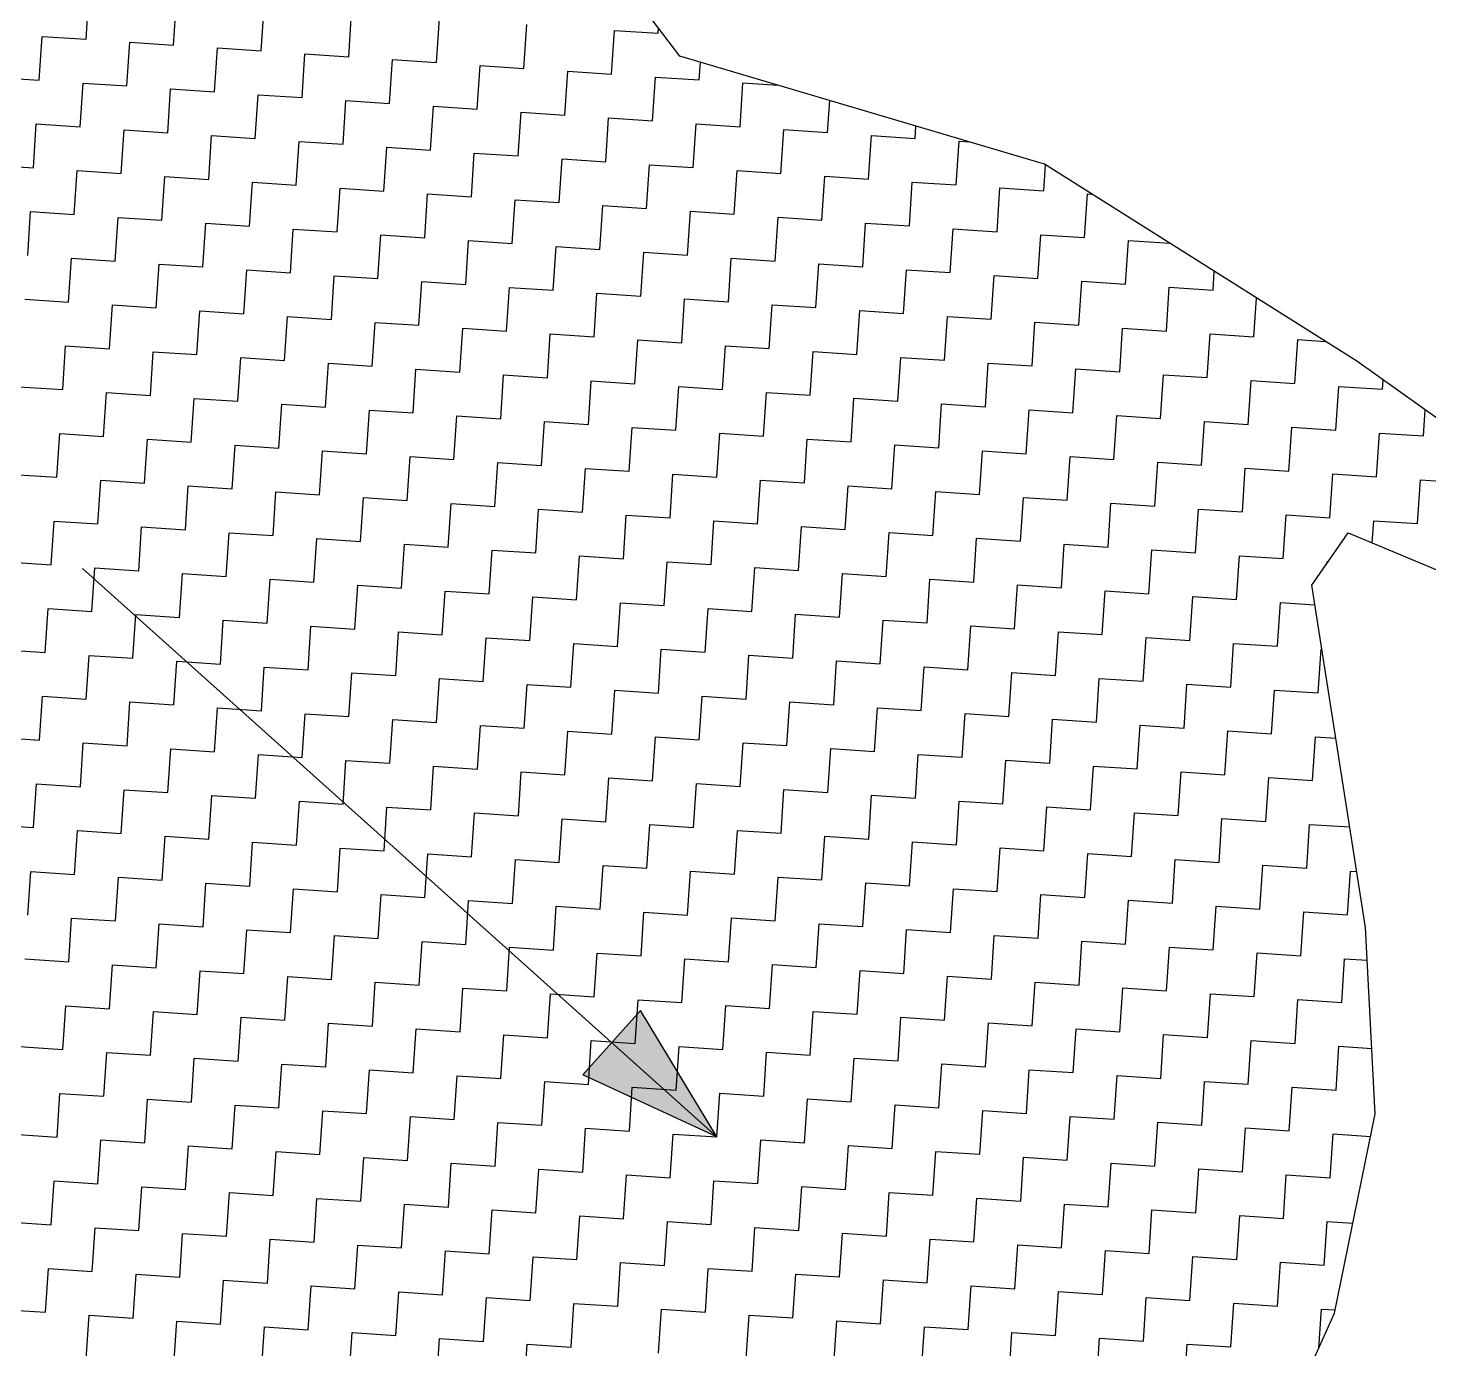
# Model space of a CAD drawing. Header units: metres. Extents: x 286068 to 287358, y 2005630 to 2007098.
# Drawn here: x 286563.2 to 286666.9, y 2005831.1 to 2005928.9 of the extents above; entities that cross this region are included whole.
import ezdxf

# ---------------------------------------------------------------- set-up
doc = ezdxf.new("R2010")
doc.units = ezdxf.units.M
doc.layers.add('POLY_HATCH', color=12, linetype='Continuous')

msp = doc.modelspace()

# ---------------------------------------------------------------- hatches: boundary and pattern name
h = msp.add_hatch(color=256)
h.paths.add_polyline_path([(286606.4, 2005853.76), (286604.27, 2005851.38), (286614.2, 2005846.78)])
h.paths.add_polyline_path([(286614.2, 2005846.78), (286608.54, 2005856.14), (286606.4, 2005853.76)])

# ---------------------------------------------------------------- linework, layer by layer
for points in [[(286614.2, 2005846.78), (286567.23, 2005888.85)], [(286604.27, 2005851.38), (286608.54, 2005856.14)], [(286614.2, 2005846.78), (286608.54, 2005856.14)], [(286614.2, 2005846.78), (286604.27, 2005851.38)]]:
    msp.add_lwpolyline(points)
at = {"layer": 'POLY_HATCH'}
for p, q in [((286611.45, 2005926.77), (286603.23, 2005937.63)), ((286638.44, 2005918.79), (286611.45, 2005926.77)), ((286661.55, 2005904.19), (286638.44, 2005918.79)), ((286692.42, 2005882.2), (286661.55, 2005904.19)), ((286658.23, 2005887.62), (286660.91, 2005891.49)), ((286660.91, 2005891.49), (286675.88, 2005885.24)), ((286662.21, 2005862.28), (286658.23, 2005887.62)), ((286662.92, 2005848.49), (286662.21, 2005862.28)), ((286659.91, 2005833.72), (286662.92, 2005848.49)), ((286651.38, 2005814.88), (286659.91, 2005833.72))]:
    msp.add_line(p, q, dxfattribs=at)
at = {"layer": 'POLY_HATCH', "linetype": 'Continuous'}
for p, q in [((286567.5, 2005928.02), (286567.71, 2005931.27)), ((286573.98, 2005927.59), (286574.19, 2005930.84)), ((286580.46, 2005927.16), (286580.68, 2005930.4)), ((286586.95, 2005926.73), (286587.16, 2005929.97)), ((286593.43, 2005926.3), (286593.65, 2005929.54)), ((286599.91, 2005925.87), (286600.13, 2005929.11)), ((286564.04, 2005925), (286564.25, 2005928.24)), ((286564.25, 2005928.24), (286567.5, 2005928.02)), ((286606.4, 2005925.44), (286606.61, 2005928.68)), ((286606.61, 2005928.68), (286609.85, 2005928.47)), ((286609.85, 2005928.47), (286609.88, 2005928.84)), ((286570.52, 2005924.57), (286570.74, 2005927.81)), ((286570.74, 2005927.81), (286573.98, 2005927.59)), ((286577.01, 2005924.14), (286577.22, 2005927.38)), ((286577.22, 2005927.38), (286580.46, 2005927.16)), ((286583.49, 2005923.71), (286583.7, 2005926.95)), ((286583.7, 2005926.95), (286586.95, 2005926.73)), ((286589.97, 2005923.28), (286590.19, 2005926.52)), ((286590.19, 2005926.52), (286593.43, 2005926.3)), ((286596.46, 2005922.84), (286596.67, 2005926.09)), ((286596.67, 2005926.09), (286599.91, 2005925.87)), ((286612.88, 2005925.01), (286612.97, 2005926.32)), ((286560.8, 2005925.21), (286564.04, 2005925)), ((286567.06, 2005921.54), (286567.28, 2005924.78)), ((286567.28, 2005924.78), (286570.52, 2005924.57)), ((286602.94, 2005922.41), (286603.16, 2005925.66)), ((286603.16, 2005925.66), (286606.4, 2005925.44)), ((286609.42, 2005921.98), (286609.64, 2005925.23)), ((286609.64, 2005925.23), (286612.88, 2005925.01)), ((286615.91, 2005921.55), (286616.12, 2005924.8)), ((286616.12, 2005924.8), (286618.7, 2005924.62)), ((286573.55, 2005921.11), (286573.76, 2005924.35)), ((286573.76, 2005924.35), (286577.01, 2005924.14)), ((286580.03, 2005920.68), (286580.25, 2005923.92)), ((286580.25, 2005923.92), (286583.49, 2005923.71)), ((286586.52, 2005920.25), (286586.73, 2005923.49)), ((286586.73, 2005923.49), (286589.97, 2005923.28)), ((286593, 2005919.82), (286593.21, 2005923.06)), ((286593.21, 2005923.06), (286596.46, 2005922.84)), ((286622.39, 2005921.12), (286622.55, 2005923.49)), ((286563.61, 2005918.51), (286563.82, 2005921.76)), ((286563.82, 2005921.76), (286567.06, 2005921.54)), ((286599.48, 2005919.39), (286599.7, 2005922.63)), ((286599.7, 2005922.63), (286602.94, 2005922.41)), ((286605.97, 2005918.96), (286606.18, 2005922.2)), ((286606.18, 2005922.2), (286609.42, 2005921.98)), ((286612.45, 2005918.53), (286612.67, 2005921.77)), ((286612.67, 2005921.77), (286615.91, 2005921.55)), ((286570.09, 2005918.08), (286570.31, 2005921.32)), ((286570.31, 2005921.32), (286573.55, 2005921.11)), ((286576.58, 2005917.65), (286576.79, 2005920.89)), ((286576.79, 2005920.89), (286580.03, 2005920.68)), ((286618.93, 2005918.1), (286619.15, 2005921.34)), ((286619.15, 2005921.34), (286622.39, 2005921.12)), ((286625.42, 2005917.67), (286625.63, 2005920.91)), ((286625.63, 2005920.91), (286628.87, 2005920.69)), ((286628.87, 2005920.69), (286628.93, 2005921.6)), ((286583.06, 2005917.22), (286583.27, 2005920.46)), ((286583.27, 2005920.46), (286586.52, 2005920.25)), ((286589.54, 2005916.79), (286589.76, 2005920.03)), ((286589.76, 2005920.03), (286593, 2005919.82)), ((286596.03, 2005916.36), (286596.24, 2005919.6)), ((286596.24, 2005919.6), (286599.48, 2005919.39)), ((286631.9, 2005917.24), (286632.12, 2005920.48)), ((286632.12, 2005920.48), (286632.9, 2005920.43)), ((286560.37, 2005918.73), (286563.61, 2005918.51)), ((286602.51, 2005915.93), (286602.73, 2005919.17)), ((286602.73, 2005919.17), (286605.97, 2005918.96)), ((286608.99, 2005915.5), (286609.21, 2005918.74)), ((286609.21, 2005918.74), (286612.45, 2005918.53)), ((286638.39, 2005916.81), (286638.51, 2005918.74)), ((286566.63, 2005915.06), (286566.85, 2005918.3)), ((286566.85, 2005918.3), (286570.09, 2005918.08)), ((286573.12, 2005914.63), (286573.33, 2005917.87)), ((286573.33, 2005917.87), (286576.58, 2005917.65)), ((286615.48, 2005915.07), (286615.69, 2005918.31)), ((286615.69, 2005918.31), (286618.93, 2005918.1)), ((286621.96, 2005914.64), (286622.18, 2005917.88)), ((286622.18, 2005917.88), (286625.42, 2005917.67)), ((286579.6, 2005914.2), (286579.82, 2005917.44)), ((286579.82, 2005917.44), (286583.06, 2005917.22)), ((286586.09, 2005913.77), (286586.3, 2005917.01)), ((286586.3, 2005917.01), (286589.54, 2005916.79)), ((286592.57, 2005913.33), (286592.78, 2005916.58)), ((286592.78, 2005916.58), (286596.03, 2005916.36)), ((286628.44, 2005914.21), (286628.66, 2005917.45)), ((286628.66, 2005917.45), (286631.9, 2005917.24)), ((286634.93, 2005913.78), (286635.14, 2005917.02)), ((286635.14, 2005917.02), (286638.39, 2005916.81)), ((286641.41, 2005913.35), (286641.63, 2005916.59)), ((286641.63, 2005916.59), (286641.95, 2005916.57)), ((286599.05, 2005912.9), (286599.27, 2005916.15)), ((286599.27, 2005916.15), (286602.51, 2005915.93)), ((286605.54, 2005912.47), (286605.75, 2005915.72)), ((286605.75, 2005915.72), (286608.99, 2005915.5)), ((286563.18, 2005912.03), (286563.39, 2005915.27)), ((286563.39, 2005915.27), (286566.63, 2005915.06)), ((286569.66, 2005911.6), (286569.88, 2005914.84)), ((286569.88, 2005914.84), (286573.12, 2005914.63)), ((286576.14, 2005911.17), (286576.36, 2005914.41)), ((286576.36, 2005914.41), (286579.6, 2005914.2)), ((286612.02, 2005912.04), (286612.24, 2005915.29)), ((286612.24, 2005915.29), (286615.48, 2005915.07)), ((286618.5, 2005911.61), (286618.72, 2005914.85)), ((286618.72, 2005914.85), (286621.96, 2005914.64)), ((286624.99, 2005911.18), (286625.2, 2005914.42)), ((286625.2, 2005914.42), (286628.44, 2005914.21)), ((286582.63, 2005910.74), (286582.84, 2005913.98)), ((286582.84, 2005913.98), (286586.09, 2005913.77)), ((286589.11, 2005910.31), (286589.33, 2005913.55)), ((286589.33, 2005913.55), (286592.57, 2005913.33)), ((286631.47, 2005910.75), (286631.69, 2005913.99)), ((286631.69, 2005913.99), (286634.93, 2005913.78)), ((286637.95, 2005910.32), (286638.17, 2005913.56)), ((286638.17, 2005913.56), (286641.41, 2005913.35)), ((286595.6, 2005909.88), (286595.81, 2005913.12)), ((286595.81, 2005913.12), (286599.05, 2005912.9)), ((286602.08, 2005909.45), (286602.29, 2005912.69)), ((286602.29, 2005912.69), (286605.54, 2005912.47)), ((286644.44, 2005909.89), (286644.65, 2005913.13)), ((286644.65, 2005913.13), (286647.71, 2005912.93)), ((286566.2, 2005908.57), (286566.42, 2005911.81)), ((286566.42, 2005911.81), (286569.66, 2005911.6)), ((286572.69, 2005908.14), (286572.9, 2005911.38)), ((286572.9, 2005911.38), (286576.14, 2005911.17)), ((286608.56, 2005909.02), (286608.78, 2005912.26)), ((286608.78, 2005912.26), (286612.02, 2005912.04)), ((286615.05, 2005908.59), (286615.26, 2005911.83)), ((286615.26, 2005911.83), (286618.5, 2005911.61)), ((286621.53, 2005908.16), (286621.75, 2005911.4)), ((286621.75, 2005911.4), (286624.99, 2005911.18)), ((286579.17, 2005907.71), (286579.39, 2005910.95)), ((286579.39, 2005910.95), (286582.63, 2005910.74)), ((286585.66, 2005907.28), (286585.87, 2005910.52)), ((286585.87, 2005910.52), (286589.11, 2005910.31)), ((286628.01, 2005907.73), (286628.23, 2005910.97)), ((286628.23, 2005910.97), (286631.47, 2005910.75)), ((286634.5, 2005907.3), (286634.71, 2005910.54)), ((286634.71, 2005910.54), (286637.95, 2005910.32)), ((286650.92, 2005909.46), (286651.01, 2005910.84)), ((286592.14, 2005906.85), (286592.35, 2005910.09)), ((286592.35, 2005910.09), (286595.6, 2005909.88)), ((286598.62, 2005906.42), (286598.84, 2005909.66)), ((286598.84, 2005909.66), (286602.08, 2005909.45)), ((286605.11, 2005905.99), (286605.32, 2005909.23)), ((286605.32, 2005909.23), (286608.56, 2005909.02)), ((286640.98, 2005906.86), (286641.2, 2005910.11)), ((286641.2, 2005910.11), (286644.44, 2005909.89)), ((286647.47, 2005906.43), (286647.68, 2005909.68)), ((286647.68, 2005909.68), (286650.92, 2005909.46)), ((286562.96, 2005908.79), (286566.2, 2005908.57)), ((286569.23, 2005905.12), (286569.45, 2005908.36)), ((286569.45, 2005908.36), (286572.69, 2005908.14)), ((286611.59, 2005905.56), (286611.8, 2005908.8)), ((286611.8, 2005908.8), (286615.05, 2005908.59)), ((286618.07, 2005905.13), (286618.29, 2005908.37)), ((286618.29, 2005908.37), (286621.53, 2005908.16)), ((286653.95, 2005906), (286654.14, 2005908.87)), ((286575.71, 2005904.69), (286575.93, 2005907.93)), ((286575.93, 2005907.93), (286579.17, 2005907.71)), ((286582.2, 2005904.25), (286582.41, 2005907.5)), ((286582.41, 2005907.5), (286585.66, 2005907.28)), ((286624.56, 2005904.7), (286624.77, 2005907.94)), ((286624.77, 2005907.94), (286628.01, 2005907.73)), ((286631.04, 2005904.27), (286631.26, 2005907.51)), ((286631.26, 2005907.51), (286634.5, 2005907.3)), ((286588.68, 2005903.82), (286588.9, 2005907.07)), ((286588.9, 2005907.07), (286592.14, 2005906.85)), ((286595.17, 2005903.39), (286595.38, 2005906.64)), ((286595.38, 2005906.64), (286598.62, 2005906.42)), ((286601.65, 2005902.96), (286601.86, 2005906.21)), ((286601.86, 2005906.21), (286605.11, 2005905.99)), ((286637.52, 2005903.84), (286637.74, 2005907.08)), ((286637.74, 2005907.08), (286640.98, 2005906.86)), ((286644.01, 2005903.41), (286644.22, 2005906.65)), ((286644.22, 2005906.65), (286647.47, 2005906.43)), ((286650.49, 2005902.98), (286650.71, 2005906.22)), ((286650.71, 2005906.22), (286653.95, 2005906)), ((286565.77, 2005902.09), (286565.99, 2005905.33)), ((286565.99, 2005905.33), (286569.23, 2005905.12)), ((286608.13, 2005902.53), (286608.35, 2005905.77)), ((286608.35, 2005905.77), (286611.59, 2005905.56)), ((286614.62, 2005902.1), (286614.83, 2005905.34)), ((286614.83, 2005905.34), (286618.07, 2005905.13)), ((286656.98, 2005902.55), (286657.19, 2005905.79)), ((286657.19, 2005905.79), (286659.23, 2005905.65)), ((286572.26, 2005901.66), (286572.47, 2005904.9)), ((286572.47, 2005904.9), (286575.71, 2005904.69)), ((286578.74, 2005901.23), (286578.96, 2005904.47)), ((286578.96, 2005904.47), (286582.2, 2005904.25)), ((286585.22, 2005900.8), (286585.44, 2005904.04)), ((286585.44, 2005904.04), (286588.68, 2005903.82)), ((286621.1, 2005901.67), (286621.32, 2005904.91)), ((286621.32, 2005904.91), (286624.56, 2005904.7)), ((286627.58, 2005901.24), (286627.8, 2005904.48)), ((286627.8, 2005904.48), (286631.04, 2005904.27)), ((286634.07, 2005900.81), (286634.28, 2005904.05)), ((286634.28, 2005904.05), (286637.52, 2005903.84)), ((286591.71, 2005900.37), (286591.92, 2005903.61)), ((286591.92, 2005903.61), (286595.17, 2005903.39)), ((286598.19, 2005899.94), (286598.41, 2005903.18)), ((286598.41, 2005903.18), (286601.65, 2005902.96)), ((286640.55, 2005900.38), (286640.77, 2005903.62)), ((286640.77, 2005903.62), (286644.01, 2005903.41)), ((286647.03, 2005899.95), (286647.25, 2005903.19)), ((286647.25, 2005903.19), (286650.49, 2005902.98)), ((286562.53, 2005902.3), (286565.77, 2005902.09)), ((286604.68, 2005899.51), (286604.89, 2005902.75)), ((286604.89, 2005902.75), (286608.13, 2005902.53)), ((286611.16, 2005899.08), (286611.37, 2005902.32)), ((286611.37, 2005902.32), (286614.62, 2005902.1)), ((286653.52, 2005899.52), (286653.73, 2005902.76)), ((286653.73, 2005902.76), (286656.98, 2005902.55)), ((286660, 2005899.09), (286660.22, 2005902.33)), ((286660.22, 2005902.33), (286663.46, 2005902.12)), ((286663.46, 2005902.12), (286663.5, 2005902.8)), ((286568.8, 2005898.63), (286569.02, 2005901.87)), ((286569.02, 2005901.87), (286572.26, 2005901.66)), ((286575.28, 2005898.2), (286575.5, 2005901.44)), ((286575.5, 2005901.44), (286578.74, 2005901.23)), ((286581.77, 2005897.77), (286581.98, 2005901.01)), ((286581.98, 2005901.01), (286585.22, 2005900.8)), ((286617.64, 2005898.65), (286617.86, 2005901.89)), ((286617.86, 2005901.89), (286621.1, 2005901.67)), ((286624.13, 2005898.22), (286624.34, 2005901.46)), ((286624.34, 2005901.46), (286627.58, 2005901.24)), ((286630.61, 2005897.78), (286630.83, 2005901.03)), ((286630.83, 2005901.03), (286634.07, 2005900.81)), ((286588.25, 2005897.34), (286588.47, 2005900.58)), ((286588.47, 2005900.58), (286591.71, 2005900.37)), ((286594.73, 2005896.91), (286594.95, 2005900.15)), ((286594.95, 2005900.15), (286598.19, 2005899.94)), ((286637.09, 2005897.35), (286637.31, 2005900.6)), ((286637.31, 2005900.6), (286640.55, 2005900.38)), ((286643.58, 2005896.92), (286643.79, 2005900.17)), ((286643.79, 2005900.17), (286647.03, 2005899.95)), ((286666.49, 2005898.66), (286666.61, 2005900.58)), ((286601.22, 2005896.48), (286601.43, 2005899.72)), ((286601.43, 2005899.72), (286604.68, 2005899.51)), ((286607.7, 2005896.05), (286607.92, 2005899.29)), ((286607.92, 2005899.29), (286611.16, 2005899.08)), ((286614.19, 2005895.62), (286614.4, 2005898.86)), ((286614.4, 2005898.86), (286617.64, 2005898.65)), ((286650.06, 2005896.49), (286650.28, 2005899.74)), ((286650.28, 2005899.74), (286653.52, 2005899.52)), ((286656.54, 2005896.06), (286656.76, 2005899.31)), ((286656.76, 2005899.31), (286660, 2005899.09)), ((286663.03, 2005895.63), (286663.24, 2005898.87)), ((286663.24, 2005898.87), (286666.49, 2005898.66)), ((286565.34, 2005895.61), (286565.56, 2005898.85)), ((286565.56, 2005898.85), (286568.8, 2005898.63)), ((286571.83, 2005895.17), (286572.04, 2005898.42)), ((286572.04, 2005898.42), (286575.28, 2005898.2)), ((286578.31, 2005894.74), (286578.53, 2005897.99)), ((286578.53, 2005897.99), (286581.77, 2005897.77)), ((286620.67, 2005895.19), (286620.88, 2005898.43)), ((286620.88, 2005898.43), (286624.13, 2005898.22)), ((286627.15, 2005894.76), (286627.37, 2005898)), ((286627.37, 2005898), (286630.61, 2005897.78)), ((286584.79, 2005894.31), (286585.01, 2005897.56)), ((286585.01, 2005897.56), (286588.25, 2005897.34)), ((286591.28, 2005893.88), (286591.49, 2005897.13)), ((286591.49, 2005897.13), (286594.73, 2005896.91)), ((286633.64, 2005894.33), (286633.85, 2005897.57)), ((286633.85, 2005897.57), (286637.09, 2005897.35)), ((286640.12, 2005893.9), (286640.34, 2005897.14)), ((286640.34, 2005897.14), (286643.58, 2005896.92)), ((286562.1, 2005895.82), (286565.34, 2005895.61)), ((286597.76, 2005893.45), (286597.98, 2005896.7)), ((286597.98, 2005896.7), (286601.22, 2005896.48)), ((286604.25, 2005893.02), (286604.46, 2005896.26)), ((286604.46, 2005896.26), (286607.7, 2005896.05)), ((286610.73, 2005892.59), (286610.94, 2005895.83)), ((286610.94, 2005895.83), (286614.19, 2005895.62)), ((286646.6, 2005893.47), (286646.82, 2005896.71)), ((286646.82, 2005896.71), (286650.06, 2005896.49)), ((286653.09, 2005893.04), (286653.3, 2005896.28)), ((286653.3, 2005896.28), (286656.54, 2005896.06)), ((286659.57, 2005892.61), (286659.79, 2005895.85)), ((286659.79, 2005895.85), (286663.03, 2005895.63)), ((286568.37, 2005892.15), (286568.59, 2005895.39)), ((286568.59, 2005895.39), (286571.83, 2005895.17)), ((286574.85, 2005891.72), (286575.07, 2005894.96)), ((286575.07, 2005894.96), (286578.31, 2005894.74)), ((286617.21, 2005892.16), (286617.43, 2005895.4)), ((286617.43, 2005895.4), (286620.67, 2005895.19)), ((286623.7, 2005891.73), (286623.91, 2005894.97)), ((286623.91, 2005894.97), (286627.15, 2005894.76)), ((286666.06, 2005892.18), (286666.27, 2005895.42)), ((286666.27, 2005895.42), (286669.51, 2005895.2)), ((286581.34, 2005891.29), (286581.55, 2005894.53)), ((286581.55, 2005894.53), (286584.79, 2005894.31)), ((286587.82, 2005890.86), (286588.04, 2005894.1)), ((286588.04, 2005894.1), (286591.28, 2005893.88)), ((286594.3, 2005890.43), (286594.52, 2005893.67)), ((286594.52, 2005893.67), (286597.76, 2005893.45)), ((286630.18, 2005891.3), (286630.4, 2005894.54)), ((286630.4, 2005894.54), (286633.64, 2005894.33)), ((286636.66, 2005890.87), (286636.88, 2005894.11)), ((286636.88, 2005894.11), (286640.12, 2005893.9)), ((286643.15, 2005890.44), (286643.36, 2005893.68)), ((286643.36, 2005893.68), (286646.6, 2005893.47)), ((286600.79, 2005890), (286601, 2005893.24)), ((286601, 2005893.24), (286604.25, 2005893.02)), ((286607.27, 2005889.57), (286607.49, 2005892.81)), ((286607.49, 2005892.81), (286610.73, 2005892.59)), ((286649.63, 2005890.01), (286649.85, 2005893.25)), ((286649.85, 2005893.25), (286653.09, 2005893.04)), ((286656.11, 2005889.58), (286656.33, 2005892.82)), ((286656.33, 2005892.82), (286659.57, 2005892.61)), ((286564.91, 2005889.12), (286565.13, 2005892.36)), ((286565.13, 2005892.36), (286568.37, 2005892.15)), ((286571.4, 2005888.69), (286571.61, 2005891.93)), ((286571.61, 2005891.93), (286574.85, 2005891.72)), ((286613.76, 2005889.14), (286613.97, 2005892.38)), ((286613.97, 2005892.38), (286617.21, 2005892.16)), ((286620.24, 2005888.7), (286620.45, 2005891.95)), ((286620.45, 2005891.95), (286623.7, 2005891.73)), ((286662.7, 2005890.74), (286662.81, 2005892.39)), ((286662.81, 2005892.39), (286666.06, 2005892.18)), ((286577.88, 2005888.26), (286578.1, 2005891.5)), ((286578.1, 2005891.5), (286581.34, 2005891.29)), ((286584.36, 2005887.83), (286584.58, 2005891.07)), ((286584.58, 2005891.07), (286587.82, 2005890.86)), ((286590.85, 2005887.4), (286591.06, 2005890.64)), ((286591.06, 2005890.64), (286594.3, 2005890.43)), ((286626.72, 2005888.27), (286626.94, 2005891.52)), ((286626.94, 2005891.52), (286630.18, 2005891.3)), ((286633.21, 2005887.84), (286633.42, 2005891.09)), ((286633.42, 2005891.09), (286636.66, 2005890.87)), ((286639.69, 2005887.41), (286639.91, 2005890.66)), ((286639.91, 2005890.66), (286643.15, 2005890.44)), ((286597.33, 2005886.97), (286597.55, 2005890.21)), ((286597.55, 2005890.21), (286600.79, 2005890)), ((286603.81, 2005886.54), (286604.03, 2005889.78)), ((286604.03, 2005889.78), (286607.27, 2005889.57)), ((286646.17, 2005886.98), (286646.39, 2005890.23)), ((286646.39, 2005890.23), (286649.63, 2005890.01)), ((286652.66, 2005886.55), (286652.87, 2005889.79)), ((286652.87, 2005889.79), (286656.11, 2005889.58)), ((286561.67, 2005889.34), (286564.91, 2005889.12)), ((286567.94, 2005885.66), (286568.15, 2005888.91)), ((286568.15, 2005888.91), (286571.4, 2005888.69)), ((286610.3, 2005886.11), (286610.51, 2005889.35)), ((286610.51, 2005889.35), (286613.76, 2005889.14)), ((286616.78, 2005885.68), (286617, 2005888.92)), ((286617, 2005888.92), (286620.24, 2005888.7)), ((286623.27, 2005885.25), (286623.48, 2005888.49)), ((286623.48, 2005888.49), (286626.72, 2005888.27)), ((286659.35, 2005889.23), (286659.36, 2005889.36)), ((286659.36, 2005889.36), (286659.43, 2005889.36)), ((286574.42, 2005885.23), (286574.64, 2005888.48)), ((286574.64, 2005888.48), (286577.88, 2005888.26)), ((286580.91, 2005884.8), (286581.12, 2005888.05)), ((286581.12, 2005888.05), (286584.36, 2005887.83)), ((286587.39, 2005884.37), (286587.61, 2005887.62)), ((286587.61, 2005887.62), (286590.85, 2005887.4)), ((286629.75, 2005884.82), (286629.96, 2005888.06)), ((286629.96, 2005888.06), (286633.21, 2005887.84)), ((286636.23, 2005884.39), (286636.45, 2005887.63)), ((286636.45, 2005887.63), (286639.69, 2005887.41)), ((286593.87, 2005883.94), (286594.09, 2005887.18)), ((286594.09, 2005887.18), (286597.33, 2005886.97)), ((286600.36, 2005883.51), (286600.57, 2005886.75)), ((286600.57, 2005886.75), (286603.81, 2005886.54)), ((286642.72, 2005883.96), (286642.93, 2005887.2)), ((286642.93, 2005887.2), (286646.17, 2005886.98)), ((286649.2, 2005883.53), (286649.42, 2005886.77)), ((286649.42, 2005886.77), (286652.66, 2005886.55)), ((286564.48, 2005882.64), (286564.7, 2005885.88)), ((286564.7, 2005885.88), (286567.94, 2005885.66)), ((286570.97, 2005882.21), (286571.18, 2005885.45)), ((286571.18, 2005885.45), (286574.42, 2005885.23)), ((286606.84, 2005883.08), (286607.06, 2005886.32)), ((286607.06, 2005886.32), (286610.3, 2005886.11)), ((286613.33, 2005882.65), (286613.54, 2005885.89)), ((286613.54, 2005885.89), (286616.78, 2005885.68)), ((286619.81, 2005882.22), (286620.02, 2005885.46)), ((286620.02, 2005885.46), (286623.27, 2005885.25)), ((286655.68, 2005883.1), (286655.9, 2005886.34)), ((286655.9, 2005886.34), (286658.46, 2005886.17)), ((286577.45, 2005881.78), (286577.66, 2005885.02)), ((286577.66, 2005885.02), (286580.91, 2005884.8)), ((286583.93, 2005881.35), (286584.15, 2005884.59)), ((286584.15, 2005884.59), (286587.39, 2005884.37)), ((286626.29, 2005881.79), (286626.51, 2005885.03)), ((286626.51, 2005885.03), (286629.75, 2005884.82)), ((286632.78, 2005881.36), (286632.99, 2005884.6)), ((286632.99, 2005884.6), (286636.23, 2005884.39)), ((286590.42, 2005880.92), (286590.63, 2005884.16)), ((286590.63, 2005884.16), (286593.87, 2005883.94)), ((286596.9, 2005880.49), (286597.12, 2005883.73)), ((286597.12, 2005883.73), (286600.36, 2005883.51)), ((286603.38, 2005880.06), (286603.6, 2005883.3)), ((286603.6, 2005883.3), (286606.84, 2005883.08)), ((286639.26, 2005880.93), (286639.47, 2005884.17)), ((286639.47, 2005884.17), (286642.72, 2005883.96)), ((286645.74, 2005880.5), (286645.96, 2005883.74)), ((286645.96, 2005883.74), (286649.2, 2005883.53)), ((286652.23, 2005880.07), (286652.44, 2005883.31)), ((286652.44, 2005883.31), (286655.68, 2005883.1)), ((286561.24, 2005882.85), (286564.48, 2005882.64)), ((286567.51, 2005879.18), (286567.72, 2005882.42)), ((286567.72, 2005882.42), (286570.97, 2005882.21)), ((286609.87, 2005879.63), (286610.08, 2005882.87)), ((286610.08, 2005882.87), (286613.33, 2005882.65)), ((286616.35, 2005879.19), (286616.57, 2005882.44)), ((286616.57, 2005882.44), (286619.81, 2005882.22)), ((286658.71, 2005879.64), (286658.93, 2005882.88)), ((286658.93, 2005882.88), (286658.98, 2005882.88)), ((286573.99, 2005878.75), (286574.21, 2005881.99)), ((286574.21, 2005881.99), (286577.45, 2005881.78)), ((286580.48, 2005878.32), (286580.69, 2005881.56)), ((286580.69, 2005881.56), (286583.93, 2005881.35)), ((286622.84, 2005878.76), (286623.05, 2005882.01)), ((286623.05, 2005882.01), (286626.29, 2005881.79)), ((286629.32, 2005878.33), (286629.53, 2005881.58)), ((286629.53, 2005881.58), (286632.78, 2005881.36)), ((286586.96, 2005877.89), (286587.18, 2005881.13)), ((286587.18, 2005881.13), (286590.42, 2005880.92)), ((286593.44, 2005877.46), (286593.66, 2005880.7)), ((286593.66, 2005880.7), (286596.9, 2005880.49)), ((286599.93, 2005877.03), (286600.14, 2005880.27)), ((286600.14, 2005880.27), (286603.38, 2005880.06)), ((286635.8, 2005877.9), (286636.02, 2005881.15)), ((286636.02, 2005881.15), (286639.26, 2005880.93)), ((286642.29, 2005877.47), (286642.5, 2005880.71)), ((286642.5, 2005880.71), (286645.74, 2005880.5)), ((286648.77, 2005877.04), (286648.99, 2005880.28)), ((286648.99, 2005880.28), (286652.23, 2005880.07)), ((286564.05, 2005876.15), (286564.27, 2005879.4)), ((286564.27, 2005879.4), (286567.51, 2005879.18)), ((286606.41, 2005876.6), (286606.63, 2005879.84)), ((286606.63, 2005879.84), (286609.87, 2005879.63)), ((286612.89, 2005876.17), (286613.11, 2005879.41)), ((286613.11, 2005879.41), (286616.35, 2005879.19)), ((286655.25, 2005876.61), (286655.47, 2005879.85)), ((286655.47, 2005879.85), (286658.71, 2005879.64)), ((286570.54, 2005875.72), (286570.75, 2005878.97)), ((286570.75, 2005878.97), (286573.99, 2005878.75)), ((286577.02, 2005875.29), (286577.23, 2005878.54)), ((286577.23, 2005878.54), (286580.48, 2005878.32)), ((286619.38, 2005875.74), (286619.59, 2005878.98)), ((286619.59, 2005878.98), (286622.84, 2005878.76)), ((286625.86, 2005875.31), (286626.08, 2005878.55)), ((286626.08, 2005878.55), (286629.32, 2005878.33)), ((286632.35, 2005874.88), (286632.56, 2005878.12)), ((286632.56, 2005878.12), (286635.8, 2005877.9)), ((286583.5, 2005874.86), (286583.72, 2005878.1)), ((286583.72, 2005878.1), (286586.96, 2005877.89)), ((286589.99, 2005874.43), (286590.2, 2005877.67)), ((286590.2, 2005877.67), (286593.44, 2005877.46)), ((286596.47, 2005874), (286596.69, 2005877.24)), ((286596.69, 2005877.24), (286599.93, 2005877.03)), ((286638.83, 2005874.45), (286639.04, 2005877.69)), ((286639.04, 2005877.69), (286642.29, 2005877.47)), ((286645.31, 2005874.02), (286645.53, 2005877.26)), ((286645.53, 2005877.26), (286648.77, 2005877.04)), ((286560.81, 2005876.37), (286564.05, 2005876.15)), ((286602.95, 2005873.57), (286603.17, 2005876.81)), ((286603.17, 2005876.81), (286606.41, 2005876.6)), ((286609.44, 2005873.14), (286609.65, 2005876.38)), ((286609.65, 2005876.38), (286612.89, 2005876.17)), ((286651.8, 2005873.59), (286652.01, 2005876.83)), ((286652.01, 2005876.83), (286655.25, 2005876.61)), ((286658.28, 2005873.16), (286658.5, 2005876.4)), ((286658.5, 2005876.4), (286660.01, 2005876.3)), ((286567.08, 2005872.7), (286567.29, 2005875.94)), ((286567.29, 2005875.94), (286570.54, 2005875.72)), ((286573.56, 2005872.27), (286573.78, 2005875.51)), ((286573.78, 2005875.51), (286577.02, 2005875.29)), ((286580.05, 2005871.84), (286580.26, 2005875.08)), ((286580.26, 2005875.08), (286583.5, 2005874.86)), ((286615.92, 2005872.71), (286616.14, 2005875.95)), ((286616.14, 2005875.95), (286619.38, 2005875.74)), ((286622.4, 2005872.28), (286622.62, 2005875.52)), ((286622.62, 2005875.52), (286625.86, 2005875.31)), ((286628.89, 2005871.85), (286629.1, 2005875.09)), ((286629.1, 2005875.09), (286632.35, 2005874.88)), ((286586.53, 2005871.41), (286586.74, 2005874.65)), ((286586.74, 2005874.65), (286589.99, 2005874.43)), ((286593.01, 2005870.98), (286593.23, 2005874.22)), ((286593.23, 2005874.22), (286596.47, 2005874)), ((286635.37, 2005871.42), (286635.59, 2005874.66)), ((286635.59, 2005874.66), (286638.83, 2005874.45)), ((286641.86, 2005870.99), (286642.07, 2005874.23)), ((286642.07, 2005874.23), (286645.31, 2005874.02)), ((286599.5, 2005870.55), (286599.71, 2005873.79)), ((286599.71, 2005873.79), (286602.95, 2005873.57)), ((286605.98, 2005870.11), (286606.2, 2005873.36)), ((286606.2, 2005873.36), (286609.44, 2005873.14)), ((286612.46, 2005869.68), (286612.68, 2005872.93)), ((286612.68, 2005872.93), (286615.92, 2005872.71)), ((286648.34, 2005870.56), (286648.55, 2005873.8)), ((286648.55, 2005873.8), (286651.8, 2005873.59)), ((286654.82, 2005870.13), (286655.04, 2005873.37)), ((286655.04, 2005873.37), (286658.28, 2005873.16)), ((286563.62, 2005869.67), (286563.84, 2005872.91)), ((286563.84, 2005872.91), (286567.08, 2005872.7)), ((286570.11, 2005869.24), (286570.32, 2005872.48)), ((286570.32, 2005872.48), (286573.56, 2005872.27)), ((286576.59, 2005868.81), (286576.8, 2005872.05)), ((286576.8, 2005872.05), (286580.05, 2005871.84)), ((286618.95, 2005869.25), (286619.16, 2005872.5)), ((286619.16, 2005872.5), (286622.4, 2005872.28)), ((286625.43, 2005868.82), (286625.65, 2005872.07)), ((286625.65, 2005872.07), (286628.89, 2005871.85)), ((286583.07, 2005868.38), (286583.29, 2005871.62)), ((286583.29, 2005871.62), (286586.53, 2005871.41)), ((286589.56, 2005867.95), (286589.77, 2005871.19)), ((286589.77, 2005871.19), (286593.01, 2005870.98)), ((286631.92, 2005868.39), (286632.13, 2005871.63)), ((286632.13, 2005871.63), (286635.37, 2005871.42)), ((286638.4, 2005867.96), (286638.61, 2005871.2)), ((286638.61, 2005871.2), (286641.86, 2005870.99)), ((286560.38, 2005869.89), (286563.62, 2005869.67)), ((286596.04, 2005867.52), (286596.26, 2005870.76)), ((286596.26, 2005870.76), (286599.5, 2005870.55)), ((286602.52, 2005867.09), (286602.74, 2005870.33)), ((286602.74, 2005870.33), (286605.98, 2005870.11)), ((286609.01, 2005866.66), (286609.22, 2005869.9)), ((286609.22, 2005869.9), (286612.46, 2005869.68)), ((286644.88, 2005867.53), (286645.1, 2005870.77)), ((286645.1, 2005870.77), (286648.34, 2005870.56)), ((286651.37, 2005867.1), (286651.58, 2005870.34)), ((286651.58, 2005870.34), (286654.82, 2005870.13)), ((286657.85, 2005866.67), (286658.07, 2005869.91)), ((286658.07, 2005869.91), (286661.05, 2005869.72)), ((286566.65, 2005866.21), (286566.86, 2005869.46)), ((286566.86, 2005869.46), (286570.11, 2005869.24)), ((286573.13, 2005865.78), (286573.35, 2005869.03)), ((286573.35, 2005869.03), (286576.59, 2005868.81)), ((286615.49, 2005866.23), (286615.71, 2005869.47)), ((286615.71, 2005869.47), (286618.95, 2005869.25)), ((286621.97, 2005865.8), (286622.19, 2005869.04)), ((286622.19, 2005869.04), (286625.43, 2005868.82)), ((286579.62, 2005865.35), (286579.83, 2005868.59)), ((286579.83, 2005868.59), (286583.07, 2005868.38)), ((286586.1, 2005864.92), (286586.31, 2005868.16)), ((286586.31, 2005868.16), (286589.56, 2005867.95)), ((286628.46, 2005865.37), (286628.67, 2005868.61)), ((286628.67, 2005868.61), (286631.92, 2005868.39)), ((286634.94, 2005864.94), (286635.16, 2005868.18)), ((286635.16, 2005868.18), (286638.4, 2005867.96)), ((286641.43, 2005864.51), (286641.64, 2005867.75)), ((286641.64, 2005867.75), (286644.88, 2005867.53)), ((286592.58, 2005864.49), (286592.8, 2005867.73)), ((286592.8, 2005867.73), (286596.04, 2005867.52)), ((286599.07, 2005864.06), (286599.28, 2005867.3)), ((286599.28, 2005867.3), (286602.52, 2005867.09)), ((286605.55, 2005863.63), (286605.77, 2005866.87)), ((286605.77, 2005866.87), (286609.01, 2005866.66)), ((286647.91, 2005864.08), (286648.12, 2005867.32)), ((286648.12, 2005867.32), (286651.37, 2005867.1)), ((286654.39, 2005863.64), (286654.61, 2005866.89)), ((286654.61, 2005866.89), (286657.85, 2005866.67)), ((286563.19, 2005863.19), (286563.41, 2005866.43)), ((286563.41, 2005866.43), (286566.65, 2005866.21)), ((286569.67, 2005862.76), (286569.89, 2005866)), ((286569.89, 2005866), (286573.13, 2005865.78)), ((286612.03, 2005863.2), (286612.25, 2005866.44)), ((286612.25, 2005866.44), (286615.49, 2005866.23)), ((286618.52, 2005862.77), (286618.73, 2005866.01)), ((286618.73, 2005866.01), (286621.97, 2005865.8)), ((286660.88, 2005863.21), (286661.09, 2005866.46)), ((286661.09, 2005866.46), (286661.56, 2005866.43)), ((286576.16, 2005862.33), (286576.37, 2005865.57)), ((286576.37, 2005865.57), (286579.62, 2005865.35)), ((286582.64, 2005861.9), (286582.86, 2005865.14)), ((286582.86, 2005865.14), (286586.1, 2005864.92)), ((286589.13, 2005861.47), (286589.34, 2005864.71)), ((286589.34, 2005864.71), (286592.58, 2005864.49)), ((286625, 2005862.34), (286625.22, 2005865.58)), ((286625.22, 2005865.58), (286628.46, 2005865.37)), ((286631.48, 2005861.91), (286631.7, 2005865.15)), ((286631.7, 2005865.15), (286634.94, 2005864.94)), ((286637.97, 2005861.48), (286638.18, 2005864.72)), ((286638.18, 2005864.72), (286641.43, 2005864.51)), ((286595.61, 2005861.03), (286595.82, 2005864.28)), ((286595.82, 2005864.28), (286599.07, 2005864.06)), ((286602.09, 2005860.6), (286602.31, 2005863.85)), ((286602.31, 2005863.85), (286605.55, 2005863.63)), ((286644.45, 2005861.05), (286644.67, 2005864.29)), ((286644.67, 2005864.29), (286647.91, 2005864.08)), ((286650.94, 2005860.62), (286651.15, 2005863.86)), ((286651.15, 2005863.86), (286654.39, 2005863.64)), ((286566.22, 2005859.73), (286566.43, 2005862.97)), ((286566.43, 2005862.97), (286569.67, 2005862.76)), ((286608.58, 2005860.17), (286608.79, 2005863.42)), ((286608.79, 2005863.42), (286612.03, 2005863.2)), ((286615.06, 2005859.74), (286615.28, 2005862.99)), ((286615.28, 2005862.99), (286618.52, 2005862.77)), ((286621.54, 2005859.31), (286621.76, 2005862.56)), ((286621.76, 2005862.56), (286625, 2005862.34)), ((286657.42, 2005860.19), (286657.63, 2005863.43)), ((286657.63, 2005863.43), (286660.88, 2005863.21)), ((286572.7, 2005859.3), (286572.92, 2005862.54)), ((286572.92, 2005862.54), (286576.16, 2005862.33)), ((286579.19, 2005858.87), (286579.4, 2005862.11)), ((286579.4, 2005862.11), (286582.64, 2005861.9)), ((286585.67, 2005858.44), (286585.88, 2005861.68)), ((286585.88, 2005861.68), (286589.13, 2005861.47)), ((286628.03, 2005858.88), (286628.24, 2005862.12)), ((286628.24, 2005862.12), (286631.48, 2005861.91)), ((286634.51, 2005858.45), (286634.73, 2005861.69)), ((286634.73, 2005861.69), (286637.97, 2005861.48)), ((286592.15, 2005858.01), (286592.37, 2005861.25)), ((286592.37, 2005861.25), (286595.61, 2005861.03)), ((286598.64, 2005857.58), (286598.85, 2005860.82)), ((286598.85, 2005860.82), (286602.09, 2005860.6)), ((286641, 2005858.02), (286641.21, 2005861.26)), ((286641.21, 2005861.26), (286644.45, 2005861.05)), ((286647.48, 2005857.59), (286647.69, 2005860.83)), ((286647.69, 2005860.83), (286650.94, 2005860.62)), ((286562.98, 2005859.95), (286566.22, 2005859.73)), ((286569.24, 2005856.27), (286569.46, 2005859.51)), ((286569.46, 2005859.51), (286572.7, 2005859.3)), ((286605.12, 2005857.15), (286605.33, 2005860.39)), ((286605.33, 2005860.39), (286608.58, 2005860.17)), ((286611.6, 2005856.72), (286611.82, 2005859.96)), ((286611.82, 2005859.96), (286615.06, 2005859.74)), ((286618.09, 2005856.29), (286618.3, 2005859.53)), ((286618.3, 2005859.53), (286621.54, 2005859.31)), ((286653.96, 2005857.16), (286654.18, 2005860.4)), ((286654.18, 2005860.4), (286657.42, 2005860.19)), ((286660.45, 2005856.73), (286660.66, 2005859.97)), ((286660.66, 2005859.97), (286662.34, 2005859.86)), ((286575.73, 2005855.84), (286575.94, 2005859.08)), ((286575.94, 2005859.08), (286579.19, 2005858.87)), ((286582.21, 2005855.41), (286582.43, 2005858.65)), ((286582.43, 2005858.65), (286585.67, 2005858.44)), ((286624.57, 2005855.86), (286624.79, 2005859.1)), ((286624.79, 2005859.1), (286628.03, 2005858.88)), ((286631.05, 2005855.43), (286631.27, 2005858.67)), ((286631.27, 2005858.67), (286634.51, 2005858.45)), ((286588.7, 2005854.98), (286588.91, 2005858.22)), ((286588.91, 2005858.22), (286592.15, 2005858.01)), ((286595.18, 2005854.55), (286595.39, 2005857.79)), ((286595.39, 2005857.79), (286598.64, 2005857.58)), ((286637.54, 2005855), (286637.75, 2005858.24)), ((286637.75, 2005858.24), (286641, 2005858.02)), ((286644.02, 2005854.56), (286644.24, 2005857.81)), ((286644.24, 2005857.81), (286647.48, 2005857.59)), ((286650.51, 2005854.13), (286650.72, 2005857.38)), ((286650.72, 2005857.38), (286653.96, 2005857.16)), ((286565.79, 2005853.25), (286566, 2005856.49)), ((286566, 2005856.49), (286569.24, 2005856.27)), ((286601.66, 2005854.12), (286601.88, 2005857.36)), ((286601.88, 2005857.36), (286605.12, 2005857.15)), ((286608.15, 2005853.69), (286608.36, 2005856.93)), ((286608.36, 2005856.93), (286611.6, 2005856.72)), ((286614.63, 2005853.26), (286614.85, 2005856.5)), ((286614.85, 2005856.5), (286618.09, 2005856.29)), ((286656.99, 2005853.7), (286657.2, 2005856.95)), ((286657.2, 2005856.95), (286660.45, 2005856.73)), ((286572.27, 2005852.82), (286572.49, 2005856.06)), ((286572.49, 2005856.06), (286575.73, 2005855.84)), ((286578.75, 2005852.39), (286578.97, 2005855.63)), ((286578.97, 2005855.63), (286582.21, 2005855.41)), ((286621.11, 2005852.83), (286621.33, 2005856.07)), ((286621.33, 2005856.07), (286624.57, 2005855.86)), ((286627.6, 2005852.4), (286627.81, 2005855.64)), ((286627.81, 2005855.64), (286631.05, 2005855.43)), ((286585.24, 2005851.96), (286585.45, 2005855.2)), ((286585.45, 2005855.2), (286588.7, 2005854.98)), ((286591.72, 2005851.52), (286591.94, 2005854.77)), ((286591.94, 2005854.77), (286595.18, 2005854.55)), ((286598.21, 2005851.09), (286598.42, 2005854.34)), ((286598.42, 2005854.34), (286601.66, 2005854.12)), ((286634.08, 2005851.97), (286634.3, 2005855.21)), ((286634.3, 2005855.21), (286637.54, 2005855)), ((286640.56, 2005851.54), (286640.78, 2005854.78)), ((286640.78, 2005854.78), (286644.02, 2005854.56)), ((286647.05, 2005851.11), (286647.26, 2005854.35)), ((286647.26, 2005854.35), (286650.51, 2005854.13)), ((286562.55, 2005853.46), (286565.79, 2005853.25)), ((286604.69, 2005850.66), (286604.9, 2005853.91)), ((286604.9, 2005853.91), (286608.15, 2005853.69)), ((286611.17, 2005850.23), (286611.39, 2005853.48)), ((286611.39, 2005853.48), (286614.63, 2005853.26)), ((286653.53, 2005850.68), (286653.75, 2005853.92)), ((286653.75, 2005853.92), (286656.99, 2005853.7)), ((286660.02, 2005850.25), (286660.23, 2005853.49)), ((286660.23, 2005853.49), (286662.67, 2005853.33)), ((286568.81, 2005849.79), (286569.03, 2005853.03)), ((286569.03, 2005853.03), (286572.27, 2005852.82)), ((286575.3, 2005849.36), (286575.51, 2005852.6)), ((286575.51, 2005852.6), (286578.75, 2005852.39)), ((286617.66, 2005849.8), (286617.87, 2005853.04)), ((286617.87, 2005853.04), (286621.11, 2005852.83)), ((286624.14, 2005849.37), (286624.36, 2005852.61)), ((286624.36, 2005852.61), (286627.6, 2005852.4)), ((286581.78, 2005848.93), (286582, 2005852.17)), ((286582, 2005852.17), (286585.24, 2005851.96)), ((286588.27, 2005848.5), (286588.48, 2005851.74)), ((286588.48, 2005851.74), (286591.72, 2005851.52)), ((286594.75, 2005848.07), (286594.96, 2005851.31)), ((286594.96, 2005851.31), (286598.21, 2005851.09)), ((286630.62, 2005848.94), (286630.84, 2005852.18)), ((286630.84, 2005852.18), (286634.08, 2005851.97)), ((286637.11, 2005848.51), (286637.32, 2005851.75)), ((286637.32, 2005851.75), (286640.56, 2005851.54)), ((286643.59, 2005848.08), (286643.81, 2005851.32)), ((286643.81, 2005851.32), (286647.05, 2005851.11)), ((286601.23, 2005847.64), (286601.45, 2005850.88)), ((286601.45, 2005850.88), (286604.69, 2005850.66)), ((286607.72, 2005847.21), (286607.93, 2005850.45)), ((286607.93, 2005850.45), (286611.17, 2005850.23)), ((286650.08, 2005847.65), (286650.29, 2005850.89)), ((286650.29, 2005850.89), (286653.53, 2005850.68)), ((286656.56, 2005847.22), (286656.77, 2005850.46)), ((286656.77, 2005850.46), (286660.02, 2005850.25)), ((286565.36, 2005846.76), (286565.57, 2005850)), ((286565.57, 2005850), (286568.81, 2005849.79)), ((286571.84, 2005846.33), (286572.06, 2005849.57)), ((286572.06, 2005849.57), (286575.3, 2005849.36)), ((286578.32, 2005845.9), (286578.54, 2005849.14)), ((286578.54, 2005849.14), (286581.78, 2005848.93)), ((286614.2, 2005846.78), (286614.41, 2005850.02)), ((286614.41, 2005850.02), (286617.66, 2005849.8)), ((286620.68, 2005846.35), (286620.9, 2005849.59)), ((286620.9, 2005849.59), (286624.14, 2005849.37)), ((286627.17, 2005845.92), (286627.38, 2005849.16)), ((286627.38, 2005849.16), (286630.62, 2005848.94)), ((286584.81, 2005845.47), (286585.02, 2005848.71)), ((286585.02, 2005848.71), (286588.27, 2005848.5)), ((286591.29, 2005845.04), (286591.51, 2005848.28)), ((286591.51, 2005848.28), (286594.75, 2005848.07)), ((286633.65, 2005845.49), (286633.87, 2005848.73)), ((286633.87, 2005848.73), (286637.11, 2005848.51)), ((286640.13, 2005845.05), (286640.35, 2005848.3)), ((286640.35, 2005848.3), (286643.59, 2005848.08)), ((286597.78, 2005844.61), (286597.99, 2005847.85)), ((286597.99, 2005847.85), (286601.23, 2005847.64)), ((286604.26, 2005844.18), (286604.47, 2005847.42)), ((286604.47, 2005847.42), (286607.72, 2005847.21)), ((286646.62, 2005844.62), (286646.83, 2005847.87)), ((286646.83, 2005847.87), (286650.08, 2005847.65)), ((286653.1, 2005844.19), (286653.32, 2005847.44)), ((286653.32, 2005847.44), (286656.56, 2005847.22)), ((286659.59, 2005843.76), (286659.8, 2005847.01)), ((286659.8, 2005847.01), (286662.58, 2005846.82)), ((286562.12, 2005846.98), (286565.36, 2005846.76)), ((286568.38, 2005843.31), (286568.6, 2005846.55)), ((286568.6, 2005846.55), (286571.84, 2005846.33)), ((286574.87, 2005842.88), (286575.08, 2005846.12)), ((286575.08, 2005846.12), (286578.32, 2005845.9)), ((286610.74, 2005843.75), (286610.96, 2005846.99)), ((286610.96, 2005846.99), (286614.2, 2005846.78)), ((286617.23, 2005843.32), (286617.44, 2005846.56)), ((286617.44, 2005846.56), (286620.68, 2005846.35)), ((286623.71, 2005842.89), (286623.93, 2005846.13)), ((286623.93, 2005846.13), (286627.17, 2005845.92)), ((286581.35, 2005842.44), (286581.57, 2005845.69)), ((286581.57, 2005845.69), (286584.81, 2005845.47)), ((286587.83, 2005842.01), (286588.05, 2005845.26)), ((286588.05, 2005845.26), (286591.29, 2005845.04)), ((286630.19, 2005842.46), (286630.41, 2005845.7)), ((286630.41, 2005845.7), (286633.65, 2005845.49)), ((286636.68, 2005842.03), (286636.89, 2005845.27)), ((286636.89, 2005845.27), (286640.13, 2005845.05)), ((286594.32, 2005841.58), (286594.53, 2005844.83)), ((286594.53, 2005844.83), (286597.78, 2005844.61)), ((286600.8, 2005841.15), (286601.02, 2005844.4)), ((286601.02, 2005844.4), (286604.26, 2005844.18)), ((286607.29, 2005840.72), (286607.5, 2005843.96)), ((286607.5, 2005843.96), (286610.74, 2005843.75)), ((286643.16, 2005841.6), (286643.38, 2005844.84)), ((286643.38, 2005844.84), (286646.62, 2005844.62)), ((286649.64, 2005841.17), (286649.86, 2005844.41)), ((286649.86, 2005844.41), (286653.1, 2005844.19)), ((286656.13, 2005840.74), (286656.34, 2005843.98)), ((286656.34, 2005843.98), (286659.59, 2005843.76)), ((286564.93, 2005840.28), (286565.14, 2005843.52)), ((286565.14, 2005843.52), (286568.38, 2005843.31)), ((286571.41, 2005839.85), (286571.63, 2005843.09)), ((286571.63, 2005843.09), (286574.87, 2005842.88)), ((286613.77, 2005840.29), (286613.98, 2005843.53)), ((286613.98, 2005843.53), (286617.23, 2005843.32)), ((286620.25, 2005839.86), (286620.47, 2005843.1)), ((286620.47, 2005843.1), (286623.71, 2005842.89)), ((286577.89, 2005839.42), (286578.11, 2005842.66)), ((286578.11, 2005842.66), (286581.35, 2005842.44)), ((286584.38, 2005838.99), (286584.59, 2005842.23)), ((286584.59, 2005842.23), (286587.83, 2005842.01)), ((286626.74, 2005839.43), (286626.95, 2005842.67)), ((286626.95, 2005842.67), (286630.19, 2005842.46)), ((286633.22, 2005839), (286633.44, 2005842.24)), ((286633.44, 2005842.24), (286636.68, 2005842.03)), ((286590.86, 2005838.56), (286591.08, 2005841.8)), ((286591.08, 2005841.8), (286594.32, 2005841.58)), ((286597.34, 2005838.13), (286597.56, 2005841.37)), ((286597.56, 2005841.37), (286600.8, 2005841.15)), ((286603.83, 2005837.7), (286604.04, 2005840.94)), ((286604.04, 2005840.94), (286607.29, 2005840.72)), ((286639.7, 2005838.57), (286639.92, 2005841.81)), ((286639.92, 2005841.81), (286643.16, 2005841.6)), ((286646.19, 2005838.14), (286646.4, 2005841.38)), ((286646.4, 2005841.38), (286649.64, 2005841.17)), ((286652.67, 2005837.71), (286652.89, 2005840.95)), ((286652.89, 2005840.95), (286656.13, 2005840.74)), ((286561.68, 2005840.49), (286564.93, 2005840.28)), ((286567.95, 2005836.82), (286568.17, 2005840.06)), ((286568.17, 2005840.06), (286571.41, 2005839.85)), ((286610.31, 2005837.27), (286610.53, 2005840.51)), ((286610.53, 2005840.51), (286613.77, 2005840.29)), ((286616.8, 2005836.84), (286617.01, 2005840.08)), ((286617.01, 2005840.08), (286620.25, 2005839.86)), ((286659.15, 2005837.28), (286659.37, 2005840.52)), ((286659.37, 2005840.52), (286661.27, 2005840.4)), ((286574.44, 2005836.39), (286574.65, 2005839.63)), ((286574.65, 2005839.63), (286577.89, 2005839.42)), ((286580.92, 2005835.96), (286581.14, 2005839.2)), ((286581.14, 2005839.2), (286584.38, 2005838.99)), ((286587.4, 2005835.53), (286587.62, 2005838.77)), ((286587.62, 2005838.77), (286590.86, 2005838.56)), ((286623.28, 2005836.41), (286623.49, 2005839.65)), ((286623.49, 2005839.65), (286626.74, 2005839.43)), ((286629.76, 2005835.97), (286629.98, 2005839.22)), ((286629.98, 2005839.22), (286633.22, 2005839)), ((286636.25, 2005835.54), (286636.46, 2005838.79)), ((286636.46, 2005838.79), (286639.7, 2005838.57)), ((286593.89, 2005835.1), (286594.1, 2005838.34)), ((286594.1, 2005838.34), (286597.34, 2005838.13)), ((286600.37, 2005834.67), (286600.59, 2005837.91)), ((286600.59, 2005837.91), (286603.83, 2005837.7)), ((286642.73, 2005835.11), (286642.95, 2005838.36)), ((286642.95, 2005838.36), (286646.19, 2005838.14)), ((286649.21, 2005834.68), (286649.43, 2005837.93)), ((286649.43, 2005837.93), (286652.67, 2005837.71)), ((286564.5, 2005833.8), (286564.71, 2005837.04)), ((286564.71, 2005837.04), (286567.95, 2005836.82)), ((286606.86, 2005834.24), (286607.07, 2005837.48)), ((286607.07, 2005837.48), (286610.31, 2005837.27)), ((286613.34, 2005833.81), (286613.55, 2005837.05)), ((286613.55, 2005837.05), (286616.8, 2005836.84)), ((286655.7, 2005834.25), (286655.91, 2005837.5)), ((286655.91, 2005837.5), (286659.15, 2005837.28)), ((286570.98, 2005833.36), (286571.2, 2005836.61)), ((286571.2, 2005836.61), (286574.44, 2005836.39)), ((286577.46, 2005832.93), (286577.68, 2005836.18)), ((286577.68, 2005836.18), (286580.92, 2005835.96)), ((286583.95, 2005832.5), (286584.16, 2005835.75)), ((286584.16, 2005835.75), (286587.4, 2005835.53)), ((286619.82, 2005833.38), (286620.04, 2005836.62)), ((286620.04, 2005836.62), (286623.28, 2005836.41)), ((286626.31, 2005832.95), (286626.52, 2005836.19)), ((286626.52, 2005836.19), (286629.76, 2005835.97)), ((286632.79, 2005832.52), (286633.01, 2005835.76)), ((286633.01, 2005835.76), (286636.25, 2005835.54)), ((286590.43, 2005832.07), (286590.65, 2005835.32)), ((286590.65, 2005835.32), (286593.89, 2005835.1)), ((286596.91, 2005831.64), (286597.13, 2005834.89)), ((286597.13, 2005834.89), (286600.37, 2005834.67)), ((286639.27, 2005832.09), (286639.49, 2005835.33)), ((286639.49, 2005835.33), (286642.73, 2005835.11)), ((286645.76, 2005831.66), (286645.97, 2005834.9)), ((286645.97, 2005834.9), (286649.21, 2005834.68)), ((286561.25, 2005834.01), (286564.5, 2005833.8)), ((286567.52, 2005830.34), (286567.74, 2005833.58)), ((286567.74, 2005833.58), (286570.98, 2005833.36)), ((286603.4, 2005831.21), (286603.61, 2005834.45)), ((286603.61, 2005834.45), (286606.86, 2005834.24)), ((286609.88, 2005830.78), (286610.1, 2005834.02)), ((286610.1, 2005834.02), (286613.34, 2005833.81)), ((286616.37, 2005830.35), (286616.58, 2005833.59)), ((286616.58, 2005833.59), (286619.82, 2005833.38)), ((286652.24, 2005831.23), (286652.46, 2005834.47)), ((286652.46, 2005834.47), (286655.7, 2005834.25)), ((286658.75, 2005831.15), (286658.94, 2005834.04)), ((286658.94, 2005834.04), (286659.96, 2005833.97)), ((286574.01, 2005829.91), (286574.22, 2005833.15)), ((286574.22, 2005833.15), (286577.46, 2005832.93)), ((286580.49, 2005829.48), (286580.71, 2005832.72)), ((286580.71, 2005832.72), (286583.95, 2005832.5)), ((286622.85, 2005829.92), (286623.06, 2005833.16)), ((286623.06, 2005833.16), (286626.31, 2005832.95)), ((286629.33, 2005829.49), (286629.55, 2005832.73)), ((286629.55, 2005832.73), (286632.79, 2005832.52)), ((286586.97, 2005829.05), (286587.19, 2005832.29)), ((286587.19, 2005832.29), (286590.43, 2005832.07)), ((286593.46, 2005828.62), (286593.67, 2005831.86)), ((286593.67, 2005831.86), (286596.91, 2005831.64)), ((286635.82, 2005829.06), (286636.03, 2005832.3)), ((286636.03, 2005832.3), (286639.27, 2005832.09)), ((286642.3, 2005828.63), (286642.52, 2005831.87)), ((286642.52, 2005831.87), (286645.76, 2005831.66)), ((286599.94, 2005828.19), (286600.16, 2005831.43)), ((286600.16, 2005831.43), (286603.4, 2005831.21)), ((286648.78, 2005828.2), (286649, 2005831.44)), ((286649, 2005831.44), (286652.24, 2005831.23))]:
    msp.add_line(p, q, dxfattribs=at)

doc.saveas('drawing.dxf')
